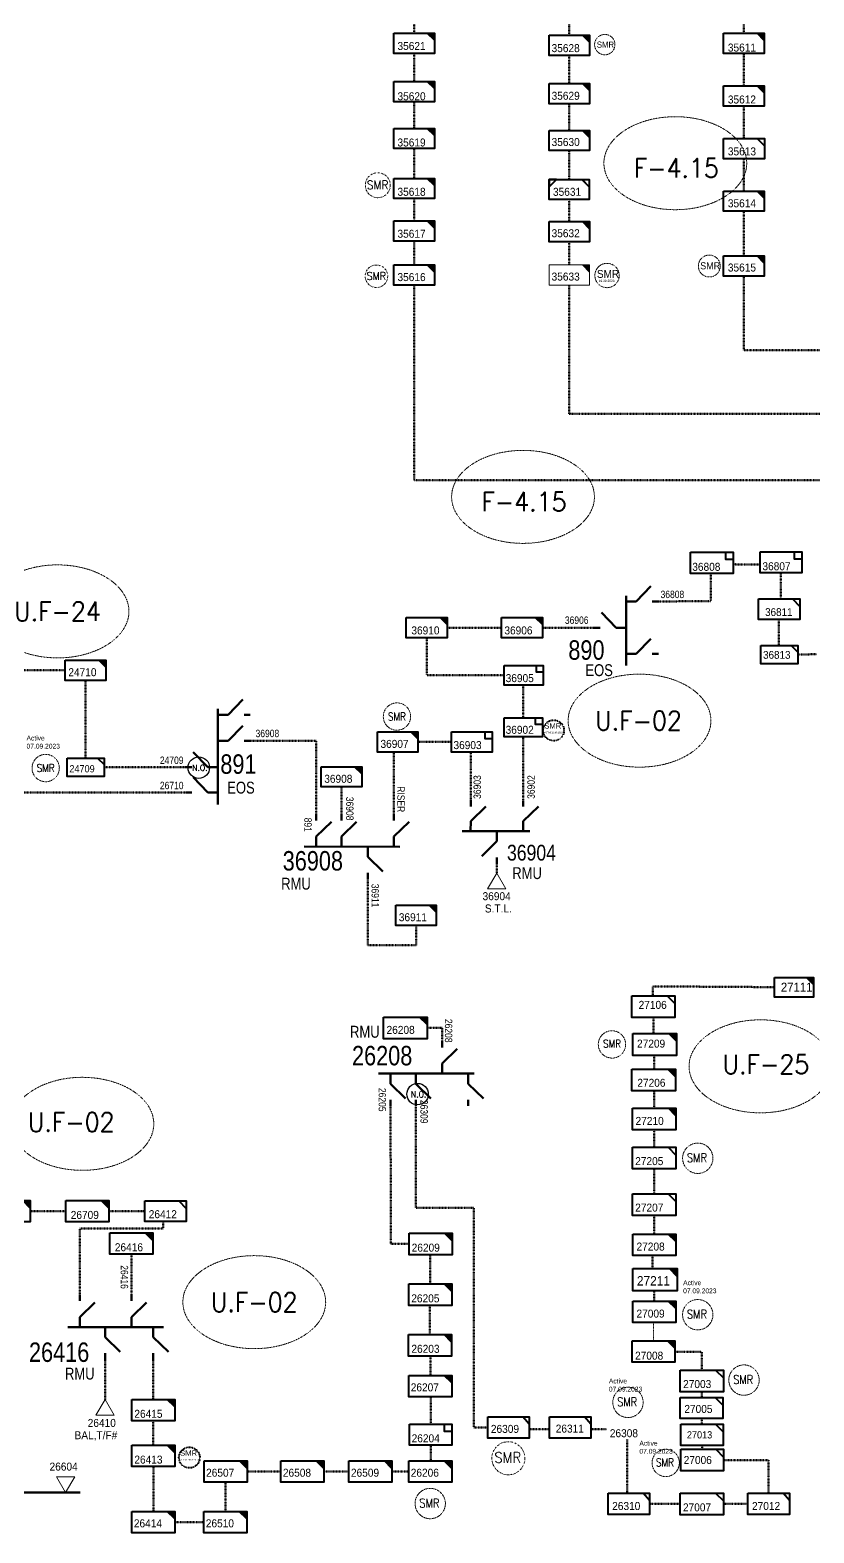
# Model space of a CAD drawing. Header units: metres. Extents: x 65984 to 144644, y -19036 to 23726.
# Drawn here: x 110698 to 111060, y 20801 to 21496 of the extents above; entities that cross this region are included whole.
import ezdxf
from ezdxf.enums import TextEntityAlignment as Align

# ---------------------------------------------------------------- set-up
doc = ezdxf.new("R2010")
doc.units = ezdxf.units.M
doc.header["$MEASUREMENT"] = 0
doc.linetypes.add('DGN Style 3', pattern=[0.013877, 0, -0.013877])
doc.linetypes.add('DGN Style 4', pattern=[1.6, 0.8, -0.4, 0, -0.4])
doc.layers.get('0').update_dxf_attribs({"color": 95, "lineweight": 40})
for name, color, linetype, lineweight in [('d_eos', 111, 'Continuous', 40), ('d_eos no', 121, 'Continuous', 40), ('d_oh branch', 94, 'Continuous', 40), ('d_switch', 95, 'Continuous', 40), ('d_tf', 1, 'Continuous', 40), ('d_tf no', 6, 'Continuous', 40), ('d_ug cable', 95, 'Continuous', 40), ('d_unit sub', 7, 'Continuous', 40), ('fedr no', 95, 'Continuous', 40), ('SW N O', 114, 'Continuous', 30)]:
    doc.layers.add(name, color=color, linetype=linetype, lineweight=lineweight)
doc.styles.add('NASKHF', font='naskhf.shx', dxfattribs={"height": 8})
doc.styles.get("Standard").update_dxf_attribs({"font": 'txt.shx'})
doc.styles.add('Style-ENGINEERING', font='ENGINEERING.shx')
doc.styles.add('Style-msdefault', font='msdefault.shx')
doc.styles.add('Style-simplex', font='simplex.shx')
doc.styles.add('Style-STANDARD', font='STANDARD.shx')

# ---------------------------------------------------------------- blocks, each defined once
blk = doc.blocks.new('TF3_5')
at = {"layer": 'd_unit sub', "color": 2, "linetype": 'Continuous', "lineweight": 40}
for p, q in [((11.3, 9), (18.3, 9)), ((18.3, 9), (18.3, 2))]:
    blk.add_line(p, q, dxfattribs=at)
at = {"layer": 'd_unit sub', "color": 2, "linetype": 'Continuous', "lineweight": 40, "flags": 128}
blk.add_lwpolyline([(-21.7, 9), (18.3, 9), (18.3, -11), (-21.7, -11)], close=True, dxfattribs=at)
blk.add_lwpolyline([(18.3, 2), (11.3, 2), (11.3, 9)], dxfattribs=at)
blk = doc.blocks.new('TF3_6')
at = {"layer": 'd_unit sub', "color": 251, "linetype": 'Continuous', "lineweight": 40}
for p, q in [((11.3, 9), (18.3, 9)), ((18.3, 9), (18.3, 2))]:
    blk.add_line(p, q, dxfattribs=at)
at = {"layer": 'd_unit sub', "color": 251, "linetype": 'Continuous', "lineweight": 40, "flags": 128}
blk.add_lwpolyline([(-21.7, 9), (18.3, 9), (18.3, -11), (-21.7, -11)], close=True, dxfattribs=at)
blk.add_lwpolyline([(18.3, 2), (11.3, 2), (11.3, 9)], dxfattribs=at)
blk = doc.blocks.new('SS')
at = {"color": 0, "linetype": 'ByBlock', "lineweight": -2, "flags": 128}
blk.add_lwpolyline([(6.95, 4.25), (10.45, 4.25), (10.45, 0.75)], close=True, dxfattribs=at)
at = {"color": 0, "linetype": 'ByBlock', "lineweight": -2, "extrusion": (0, 0, -1)}
blk.add_solid([(-6.95, 4.25), (-10.45, 4.25), (-10.45, 0.75)], dxfattribs=at)
at = {"color": 0, "linetype": 'ByBlock', "lineweight": -2}
blk.add_3dface([(-9.55, 4.25), (10.45, 4.25), (10.45, -5.75), (-9.55, -5.75)], dxfattribs=at)
blk = doc.blocks.new('TF_8')
at = {"color": 0, "linetype": 'ByBlock', "lineweight": -2}
blk.add_line((6.3, 4.95), (9.9, 1.35), dxfattribs=at)
blk.add_3dface([(-10.1, 4.95), (9.9, 4.95), (9.9, -5.05), (-10.1, -5.05)], dxfattribs=at)
blk = doc.blocks.new('*U892')
at = {"layer": 'SW N O', "color": 3}
blk.add_circle((0, 0), 16.8, dxfattribs=at)
at = {"layer": 'SW N O', "color": 3, "style": 'Style-STANDARD'}
blk.add_text('N.O.', height=9.6, dxfattribs=at).set_placement((1.7, -0.2), align=Align.MIDDLE_CENTER)
blk = doc.blocks.new('TRA1_563')
at = {"layer": 'd_tf', "color": 251, "linetype": 'Continuous', "lineweight": 0, "ltscale": 0.000426762, "flags": 128}
blk.add_lwpolyline([(10, -17.1), (0, -0.1), (-10, -17.1)], close=True, dxfattribs=at)
blk = doc.blocks.new('TRA1_562')
at = {"layer": 'd_tf', "color": 251, "linetype": 'Continuous', "lineweight": 0, "ltscale": 0.000426762, "xscale": 1.000046566207833, "yscale": 1.000046566207833, "zscale": 1.000046566207833, "rotation": 180}
blk.add_blockref('TRA1_563', (0, 0), dxfattribs=at)
blk = doc.blocks.new('TRA1_575')
at = {"layer": 'd_tf', "color": 6, "linetype": 'Continuous', "lineweight": 0, "ltscale": 0.000426762, "flags": 128}
blk.add_lwpolyline([(10, -17), (0, 0), (-10, -17)], close=True, dxfattribs=at)
blk = doc.blocks.new('TRA1_574')
at = {"layer": 'd_tf', "color": 6, "linetype": 'Continuous', "lineweight": 0, "ltscale": 0.000426762, "xscale": 1.000046566065083, "yscale": 1.000046566065083, "zscale": 1.000046566065083, "rotation": 180.0000046712237}
blk.add_blockref('TRA1_575', (0, 0), dxfattribs=at)
blk = doc.blocks.new('TRA1_585')
at = {"layer": 'd_tf', "color": 251, "linetype": 'Continuous', "lineweight": 0, "ltscale": 0.000426762, "flags": 128}
blk.add_lwpolyline([(9.9, -17), (-0.1, 0), (-10.1, -17)], close=True, dxfattribs=at)
blk = doc.blocks.new('TRA1_584')
at = {"layer": 'd_tf', "color": 251, "linetype": 'Continuous', "lineweight": 0, "ltscale": 0.000426762, "xscale": 1.000051222828563, "yscale": 1.000051222828563, "zscale": 1.000051222828563, "rotation": 180.0000000956606}
blk.add_blockref('TRA1_585', (0, 0), dxfattribs=at)
blk = doc.blocks.new('*U2378')
at = {"layer": 'd_unit sub', "color": 9, "linetype": 'Continuous', "lineweight": 40, "flags": 128}
for points in [[(-9.48, 1.38), (-6.07, 4.73), (-9.48, 4.73)], [(9.49, 1.32), (6.02, 4.73), (9.5, 4.73)]]:
    blk.add_lwpolyline(points, close=True, dxfattribs=at)
at = {"layer": 'd_unit sub', "color": 9, "linetype": 'Continuous', "lineweight": 40, "xscale": 0.94866334575076, "yscale": 0.94866334575076, "zscale": 0.4380515265747434, "rotation": 359.9999999999999}
blk.add_blockref('TF_8', (0.1, 0.04), dxfattribs=at)
blk = doc.blocks.new('*U2766')
at = {"layer": 'd_unit sub', "color": 2, "linetype": 'Continuous', "lineweight": 40, "flags": 128}
for points in [[(-9.6, 4.91), (9.57, 4.91), (9.57, -4.94), (-9.6, -4.94)], [(6.65, 4.91), (9.57, 4.91), (9.57, 1.46)]]:
    blk.add_lwpolyline(points, close=True, dxfattribs=at)
blk = doc.blocks.new('*U3374')
at = {"layer": 'd_unit sub', "color": 234, "linetype": 'Continuous', "lineweight": 40, "flags": 128}
for points in [[(-9.6, 4.91), (9.57, 4.91), (9.57, -4.94), (-9.6, -4.94)], [(6.65, 4.91), (9.57, 4.91), (9.57, 1.46)]]:
    blk.add_lwpolyline(points, close=True, dxfattribs=at)
blk = doc.blocks.new('*U3831')
at = {"color": 2, "linetype": 'DGN Style 3'}
blk.add_circle((0, 0), 40.1, dxfattribs=at)
at = {"color": 1, "style": 'Style-ENGINEERING', "width": 1.09375}
blk.add_text('SMR', height=20.04, dxfattribs=at).set_placement((29.5, 7.3), align=Align.RIGHT)
at = {"color": 7, "true_color": 0xffffff, "insert": (-35.1, -5.1), "char_height": 5.833, "width": 324.554, "attachment_point": 1}
blk.add_mtext('\\fCalibri|b0|i0|c178178|p39;ACTIVE 26.09.2023\\P', dxfattribs=at)

msp = doc.modelspace()

# ---------------------------------------------------------------- linework, layer by layer
at = {"layer": 'd_eos', "color": 7, "linetype": 'Continuous', "lineweight": 211, "ltscale": 0.638341}
for p, q in [((110977.96, 21232.1), (110984.76, 21239.1)), ((110973.31, 21234.76), (110973.31, 21202.44)), ((110973.31, 21232.1), (110977.96, 21232.1)), ((110985.4, 21232.1), (110988.23, 21232.1)), ((110968.66, 21219.95), (110961.86, 21226.96)), ((110961.22, 21219.95), (110958.39, 21219.95)), ((110973.31, 21219.95), (110968.66, 21219.95)), ((110977.96, 21207.81), (110984.75, 21214.81)), ((110973.31, 21207.81), (110977.96, 21207.81)), ((110985.4, 21207.81), (110988.23, 21207.81)), ((110784.53, 21182.38), (110784.53, 21138.19)), ((110789.18, 21179.72), (110795.98, 21186.72)), ((110784.53, 21179.72), (110789.18, 21179.72)), ((110796.62, 21179.72), (110799.45, 21179.72)), ((110789.18, 21167.57), (110795.98, 21174.58)), ((110779.88, 21155.43), (110773.09, 21162.43)), ((110784.53, 21167.57), (110789.18, 21167.57)), ((110796.62, 21167.57), (110799.45, 21167.57)), ((110772.44, 21155.43), (110769.61, 21155.43)), ((110784.53, 21155.43), (110779.88, 21155.43)), ((110779.88, 21143.76), (110773.08, 21150.77)), ((110772.43, 21143.76), (110769.61, 21143.76)), ((110784.53, 21143.76), (110779.88, 21143.76)), ((110829.98, 21130.8), (110829.98, 21133.62)), ((110841.65, 21130.79), (110841.65, 21133.62)), ((110865.93, 21130.79), (110865.93, 21133.62)), ((110901.41, 21137.23), (110901.41, 21140.05)), ((110901.41, 21130.47), (110908.41, 21137.26)), ((110925.69, 21137.22), (110925.69, 21140.05)), ((110925.69, 21130.46), (110932.7, 21137.26)), ((110829.98, 21123.36), (110836.98, 21130.15)), ((110841.65, 21123.35), (110848.65, 21130.15)), ((110865.93, 21123.35), (110872.94, 21130.15)), ((110901.4, 21125.82), (110901.41, 21130.47)), ((110925.69, 21125.81), (110925.69, 21130.46)), ((110829.98, 21118.71), (110829.98, 21123.36)), ((110841.65, 21118.7), (110841.65, 21123.35)), ((110865.94, 21118.7), (110865.93, 21123.35)), ((110928.75, 21125.81), (110897.53, 21125.81)), ((110913.55, 21121.17), (110906.55, 21114.37)), ((110913.55, 21125.82), (110913.55, 21121.17)), ((110868.6, 21118.7), (110824.4, 21118.71)), ((110853.79, 21118.7), (110853.79, 21114.05)), ((110853.79, 21114.05), (110860.79, 21107.26)), ((110913.55, 21113.72), (110913.55, 21110.9)), ((110853.79, 21106.61), (110853.79, 21103.78)), ((110888.15, 21025.83), (110888.15, 21028.66)), ((110888.15, 21018.39), (110895.16, 21025.18)), ((110888.15, 21013.74), (110888.15, 21018.39)), ((110902.96, 21013.74), (110858.76, 21013.74)), ((110864.34, 21013.74), (110864.34, 21009.09)), ((110864.34, 21009.09), (110871.34, 21002.29)), ((110876.01, 21013.74), (110876.01, 21009.09)), ((110876.01, 21009.09), (110883.01, 21002.3)), ((110900.3, 21013.74), (110900.29, 21009.09)), ((110900.29, 21009.09), (110907.3, 21002.29)), ((110864.34, 21001.64), (110864.34, 20998.82)), ((110876.01, 21001.65), (110876.01, 20998.83)), ((110900.29, 21001.64), (110900.29, 20998.82)), ((110720.67, 20908.64), (110720.67, 20911.46)), ((110744.48, 20908.64), (110744.48, 20911.46)), ((110720.67, 20901.19), (110727.67, 20907.99)), ((110744.48, 20901.19), (110751.48, 20907.99)), ((110720.67, 20896.54), (110720.67, 20901.19)), ((110744.48, 20896.54), (110744.48, 20901.19)), ((110759.29, 20896.54), (110715.09, 20896.54)), ((110732.33, 20896.55), (110732.33, 20891.9)), ((110732.33, 20891.9), (110739.34, 20885.1)), ((110754.64, 20896.54), (110754.64, 20891.89)), ((110754.64, 20891.89), (110761.65, 20885.1)), ((110732.33, 20884.45), (110732.33, 20881.63)), ((110754.64, 20884.45), (110754.64, 20881.63))]:
    msp.add_line(p, q, dxfattribs=at)
at = {"layer": 'd_oh branch', "color": 6, "linetype": 'Continuous', "lineweight": 100}
msp.add_line((110556.58, 20820.13), (110720.79, 20820.13), dxfattribs=at)
at = {"layer": 'd_ug cable', "color": 251, "linetype": 'DGN Style 3', "lineweight": 100}
for p, q in [((111012.41, 21244.65), (111012.41, 21232.23)), ((111023.11, 21249.26), (111035.36, 21249.18)), ((111044.87, 21245.19), (111044.87, 21232.77)), ((110915.59, 21219.95), (110890.6, 21219.95)), ((110958.39, 21219.95), (110934.59, 21219.95)), ((111043.93, 21212.2), (111043.93, 21223.18)), ((110925.69, 21193.43), (110925.69, 21178.28)), ((110925.69, 21169.05), (110925.69, 21140.05)), ((110865.93, 21133.62), (110865.93, 21162.45)), ((110877.01, 21167.14), (110892.61, 21167.14)), ((110841.65, 21133.62), (110841.65, 21146.31)), ((110913.55, 21110.9), (110913.55, 21106.24)), ((110734.02, 20950.13), (110750.78, 20950.13)), ((110744.48, 20911.46), (110744.48, 20930.2)), ((110882.7, 20930.01), (110882.7, 20916.73)), ((110882.53, 20906.57), (110882.52, 20893.29)), ((110882.83, 20883.39), (110882.83, 20874.19)), ((110732.33, 20881.63), (110732.33, 20863.08)), ((110754.64, 20881.63), (110754.64, 20863.13)), ((110882.91, 20864.19), (110882.91, 20851.62)), ((110754.64, 20853.19), (110754.64, 20841.96)), ((110882.91, 20841.89), (110882.91, 20834.72))]:
    msp.add_line(p, q, dxfattribs=at)
at = {"layer": 'd_ug cable', "color": 6, "linetype": 'DGN Style 3', "lineweight": 100}
for p, q in [((110681.12, 21200.28), (110713.93, 21200.28)), ((110723.3, 21159.7), (110723.3, 21195.6)), ((110731.84, 21155.43), (110769.61, 21155.43))]:
    msp.add_line(p, q, dxfattribs=at)
at = {"layer": 'd_ug cable', "color": 234, "linetype": 'DGN Style 3', "lineweight": 100}
for p, q in [((110901.41, 21140.05), (110901.41, 21162.45)), ((110985.99, 21032.39), (110985.92, 21039.78)), ((110986.29, 21015.67), (110986.29, 21022.2)), ((110986.29, 20997.82), (110986.29, 21005.61)), ((110986.29, 20969.68), (110986.29, 20958.21)), ((110986.29, 20948.18), (110986.29, 20939.59)), ((110995.73, 20885.15), (111008.3, 20885.15)), ((111008.29, 20876.66), (111008.3, 20885.15)), ((111008.27, 20864.06), (111008.28, 20866.63)), ((111008.46, 20841.82), (111008.46, 20840.12))]:
    msp.add_line(p, q, dxfattribs=at)
at = {"layer": 'd_ug cable', "color": 234, "linetype": 'DGN Style 3', "lineweight": 13}
msp.add_line((110985.96, 20890.21), (110985.96, 20898.65), dxfattribs=at)
at = {"layer": 'd_ug cable', "color": 9, "linetype": 'DGN Style 3', "lineweight": 100, "flags": 128}
for points in [[(111027.77, 21518.8), (111027.77, 21494.8)], [(110875.25, 21509.79), (110875.25, 21494.86)], [(110947.03, 21508.88), (110947.03, 21493.95)], [(110875.25, 21485.49), (110875.25, 21472.52)], [(110947.03, 21484.57), (110947.03, 21471.61)], [(111027.77, 21485.42), (111027.77, 21470.49)], [(110875.25, 21463.15), (110875.25, 21450.84)], [(110947.03, 21462.09), (110947.03, 21449.93)], [(111027.77, 21461.12), (111027.77, 21446.19)], [(110875.25, 21441.47), (110875.25, 21427.75)], [(110947.03, 21440.56), (110947.03, 21427.14)], [(111027.77, 21436.82), (111027.77, 21421.88)], [(110875.25, 21418.38), (110875.25, 21408.04)], [(110947.03, 21417.77), (110947.03, 21407.73)], [(111027.77, 21412.51), (111027.77, 21391.87)], [(110875.25, 21398.67), (110875.25, 21387.7)], [(110947.03, 21398.36), (110947.03, 21387.7)], [(110875.25, 21378.33), (110875.25, 21288.1), (111168.85, 21288.1)], [(110947.03, 21378.33), (110947.03, 21318.87), (111169.15, 21318.87)], [(111170.57, 21348.32), (111027.77, 21348.32), (111027.77, 21382.5)]]:
    msp.add_lwpolyline(points, dxfattribs=at)
at = {"layer": 'd_ug cable', "color": 251, "linetype": 'DGN Style 3', "lineweight": 100, "flags": 128}
for points in [[(110988.23, 21232.1), (111012.41, 21232.23)], [(110881.1, 21215.2), (110881.1, 21197.97), (110916.84, 21197.97)], [(111061.57, 21207.68), (111061.57, 21207.68), (111061.57, 21207.68), (111052.52, 21207.57)], [(110799.45, 21167.57), (110829.98, 21167.57), (110829.98, 21133.62)], [(110769.61, 21143.76), (110653.18, 21143.76), (110653.18, 21023.62)], [(110853.79, 21104.91), (110853.79, 21073.23), (110876.13, 21073.23), (110876.13, 21082.3)], [(110888.15, 21028.66), (110888.15, 21034.89), (110881.21, 21034.89)], [(110864.34, 20998.82), (110864.52, 20934.98), (110872.94, 20934.98)], [(110697.75, 20950.13), (110714.14, 20950.13)], [(110759.12, 20945.35), (110759.12, 20942.08), (110720.67, 20942.09), (110720.67, 20911.46)], [(110754.76, 20832.02), (110754.76, 20811.3)], [(110813.63, 20829.75), (110797.99, 20829.75)], [(110845.1, 20829.75), (110833.51, 20829.75)], [(110872.77, 20829.75), (110864.98, 20829.75)], [(110788.05, 20824.78), (110788.05, 20811.31)], [(110777.98, 20806.33), (110777.98, 20806.33), (110764.58, 20806.33)]]:
    msp.add_lwpolyline(points, dxfattribs=at)
at = {"layer": 'd_ug cable', "color": 234, "linetype": 'DGN Style 3', "lineweight": 100, "flags": 128}
for points in [[(110985.71, 21054.1), (110985.71, 21054.1), (110985.71, 21054.1), (110985.72, 21049.71), (110985.72, 21049.71)], [(110985.71, 21054.1), (110985.71, 21054.1), (110985.71, 21054.1), (111041.84, 21053.75), (111041.84, 21053.75)], [(110876.01, 20998.83), (110876.01, 20951.64), (110902.91, 20951.64), (110902.91, 20850.11), (110909.32, 20850.11)], [(110986.29, 20987.76), (110986.29, 20979.7)], [(110985.57, 20924), (110985.57, 20929.59)], [(110986.21, 20913.36), (110986.21, 20908.74)], [(110928.49, 20849.42), (110937.81, 20849.42)], [(110956.98, 20849.42), (110964.38, 20849.42)], [(111008.32, 20851.62), (111008.32, 20854.22)], [(110973.8, 20844.5), (110973.8, 20819.73)], [(111039.21, 20819.73), (111039.21, 20835.09), (111018.3, 20835.09)], [(110984.13, 20814.81), (110998.23, 20814.81)], [(111029.63, 20814.81), (111018.3, 20814.81)]]:
    msp.add_lwpolyline(points, dxfattribs=at)
at = {"layer": 'd_ug cable', "color": 2, "linetype": 'DGN Style 3', "lineweight": 13}
for centre, radius in [((110963.44, 21489.57), 4.71), ((111011.77, 21387.19), 5.07), ((110964.47, 21382.81), 5.63), ((110867.32, 21178.87), 6.32), ((110704.86, 21155.05), 6.32), ((110966.75, 21027.26), 6.32), ((111006.43, 20974.62), 7.02), ((111006.43, 20902.28), 7.02), ((111027.81, 20872.04), 7.02), ((110974.15, 20861.74), 7.02), ((110991.61, 20833.75), 6.32), ((110882.7, 20814.95), 7.02)]:
    msp.add_circle(centre, radius, dxfattribs=at)
at = {"layer": 'd_ug cable', "color": 2, "linetype": 'DGN Style 4', "lineweight": 13}
for centre, radius in [((110858.46, 21424.55), 5.77), ((110857.84, 21382.46), 5.2), ((110918.85, 20835.91), 7.66)]:
    msp.add_circle(centre, radius, dxfattribs=at)
at = {"layer": 'fedr no', "color": 82, "linetype": 'DGN Style 3', "lineweight": 13, "true_color": 0x1dc70e}
for centre in [(110996.05, 21434.74), (110925.62, 21280.45), (110710.34, 21227.5), (110979.5, 21176.98), (111035.43, 21017.13), (110721.83, 20990.55), (110801.33, 20908.09)]:
    msp.add_ellipse(centre, major_axis=(33.02, 0), ratio=0.651175, dxfattribs=at)

# ---------------------------------------------------------------- block references
at = {"color": 1, "xscale": 0.12, "yscale": 0.12, "zscale": 0.12}
for p in [(110939.76, 21172.45), (110771.32, 20836.21)]:
    msp.add_blockref('*U3831', p, dxfattribs=at)
at = {"layer": 'd_tf', "color": 251, "linetype": 'Continuous', "lineweight": 0, "ltscale": 0.000426762}
for name, p, xscale, yscale, zscale, rotation in [('TRA1_584', (110913.5, 21106.39), 0.4267622668832933, 0.4267622668832933, 0.4267622668832933, 179.9981323669769), ('TRA1_562', (110732.33, 20863.08), 0.4267622666565714, 0.4267622666565714, 0.4267622666565714, 180)]:
    msp.add_blockref(name, p, dxfattribs=dict(at, xscale=xscale, yscale=yscale, zscale=zscale, rotation=rotation))
at = {"layer": 'd_tf', "color": 6, "linetype": 'Continuous', "lineweight": 0, "ltscale": 0.000426762, "xscale": 0.4267629208002045, "yscale": 0.4267629208002045, "zscale": 0.4267629208002045, "rotation": 359.8996815286635}
msp.add_blockref('TRA1_574', (110714.1, 20820.12), dxfattribs=at)
at = {"layer": 'd_ug cable', "color": 2, "linetype": 'Continuous', "lineweight": 0, "xscale": 0.9371734350277026, "yscale": 0.9371734350277026, "zscale": 0.4685867175138513}
msp.add_blockref('SS', (110946.61, 21383.71), dxfattribs=at)
at = {"layer": 'd_unit sub', "color": 9, "linetype": 'Continuous', "lineweight": 40}
for name, p, xscale, yscale, zscale in [('SS', (110874.83, 21490.87), 0.9371734350277026, 0.9371734350277026, 0.4685867175138513), ('SS', (111027.35, 21490.81), 0.9371734350277026, 0.9371734350277026, 0.4685867175138513), ('SS', (110874.83, 21468.54), 0.9371734350277026, 0.9371734350277026, 0.4685867175138513), ('SS', (110946.61, 21467.63), 0.9371734350277026, 0.9371734350277026, 0.4685867175138513), ('SS', (111027.35, 21466.51), 0.9371734350277026, 0.9371734350277026, 0.4685867175138513), ('SS', (110874.83, 21446.86), 0.9371734350277026, 0.9371734350277026, 0.4685867175138513), ('SS', (110946.61, 21445.95), 0.9371734350277026, 0.9371734350277026, 0.4685867175138513), ('TF_8', (111027.87, 21441.49), 0.9487799744327678, 0.9487799744327678, 0.4267622666565712), ('*U2378', (110947.02, 21422.53), 0.9742284657550533, 0.9742284657550533, 0.9742284657550533), ('SS', (111027.35, 21417.9), 0.9371734350277026, 0.9371734350277026, 0.4685867175138513), ('SS', (110874.83, 21404.06), 0.9371734350277026, 0.9371734350277026, 0.4685867175138513), ('SS', (110946.61, 21403.75), 0.9371734350277026, 0.9371734350277026, 0.4685867175138513)]:
    msp.add_blockref(name, p, dxfattribs=dict(at, xscale=xscale, yscale=yscale, zscale=zscale))
at = {"layer": 'd_unit sub', "color": 2, "linetype": 'Continuous', "lineweight": 40}
for name, p, xscale, yscale, zscale in [('SS', (110946.61, 21489.96), 0.9371734350277026, 0.9371734350277026, 0.4685867175138513), ('SS', (110874.83, 21423.76), 0.9371734350277026, 0.9371734350277026, 0.4685867175138513), ('SS', (111027.35, 21387.89), 0.9371734350277026, 0.9371734350277026, 0.4685867175138513), ('SS', (110874.83, 21383.71), 0.9371734350277026, 0.9371734350277026, 0.4685867175138513), ('SS', (110867.21, 21167.84), 0.9371734350277026, 0.9371734350277026, 0.4685867175138513), ('TF_8', (110723.39, 21155.47), 0.8535245333131425, 0.8535245333131425, 0.4267622666565712), ('SS', (110986.07, 21027.99), 1.00599850898117, 1.00599850898117, 0.5029992544905849), ('TF_8', (110986.39, 20974.74), 1.002483560798193, 1.002483560798193, 0.4267622666565712), ('SS', (110687.36, 20950.87), 0.9938800297732472, 0.9938800297732472, 0.4969400148866236), ('SS', (110985.84, 20904.37), 0.9938800297732472, 0.9938800297732472, 0.4969400148866236), ('TF_8', (111008.38, 20871.69), 1.002139457370124, 1.002139457370124, 0.4267622666565712), ('SS', (110754.19, 20837.73), 0.9938800297732472, 0.9938800297732472, 0.4969400148866236), ('SS', (110882.26, 20830.49), 0.9938800297732472, 0.9938800297732472, 0.4969400148866236), ('TF_8', (111008.53, 20835.14), 0.9871637256998551, 0.9871637256998551, 0.4267622666565712)]:
    msp.add_blockref(name, p, dxfattribs=dict(at, xscale=xscale, yscale=yscale, zscale=zscale))
at = {"layer": 'd_unit sub', "color": 251, "linetype": 'Continuous', "lineweight": 40}
for name, p, xscale, yscale, zscale, rotation in [('TF3_6', (111013.8, 21250.45), 0.4961904908839289, 0.4961904908839289, 0.4961904908839289, 359.9997), ('TF3_6', (111045.8, 21250.65), 0.481129285178553, 0.481129285178553, 0.481129285178553, 359.9997), ('TF3_6', (110926.68, 21198.42), 0.4532563154499881, 0.4532563154499881, 0.4532563154499881, 359.9997), ('TF3_6', (110902.77, 21167.6), 0.468185940251502, 0.468185940251502, 0.468185940251502, 359.9997), ('SS', (110870.7, 21035.64), 1.00599850898117, 1.00599850898117, 0.5029992544905849, 0.00822881187067246), ('TF3_6', (110883.74, 20847.24), 0.4864642197509541, 0.4864642197509541, 0.4864642197509541, 359.9997)]:
    msp.add_blockref(name, p, dxfattribs=dict(at, xscale=xscale, yscale=yscale, zscale=zscale, rotation=rotation))
for name, p, xscale, yscale, zscale in [('TF_8', (111044.14, 21228.53), 0.9595631819076506, 0.9595631819076506, 0.4267622666565712), ('SS', (110880.67, 21220.67), 0.9498984435837878, 0.9498984435837878, 0.5029992544905849), ('SS', (110924.66, 21220.67), 0.9498984435837878, 0.9498984435837878, 0.5029992544905849), ('TF_8', (111044.2, 21207.52), 0.8535245333131425, 0.8535245333131425, 0.4267622666565712), ('SS', (110841.22, 21151.7), 0.9371734350277026, 0.9371734350277026, 0.4685867175138513), ('SS', (110875.7, 21087.68), 0.9371734350277026, 0.9371734350277026, 0.4685867175138513), ('SS', (110723.63, 20950.87), 0.9938800297732472, 0.9938800297732472, 0.4969400148866236), ('TF_8', (110760.42, 20950.17), 0.9545150714516725, 0.9545150714516725, 0.4267622666565712), ('SS', (110744.03, 20935.92), 0.9938800297732472, 0.9938800297732472, 0.4969400148866236), ('SS', (110882.44, 20935.73), 0.9938800297732472, 0.9938800297732472, 0.4969400148866236), ('SS', (110882.26, 20912.29), 0.9938800297732472, 0.9938800297732472, 0.4969400148866236), ('SS', (110882.18, 20888.85), 0.9938800297732472, 0.9938800297732472, 0.4969400148866236), ('SS', (110882.26, 20869.97), 0.9938800297732472, 0.9938800297732472, 0.4969400148866236), ('SS', (110754.19, 20858.91), 0.9938800297732472, 0.9938800297732472, 0.4969400148866236), ('SS', (110787.6, 20830.49), 0.9938800297732472, 0.9938800297732472, 0.4969400148866236), ('SS', (110823.12, 20830.49), 0.9938800297732472, 0.9938800297732472, 0.4969400148866236), ('SS', (110854.6, 20830.49), 0.9938800297732472, 0.9938800297732472, 0.4969400148866236), ('SS', (110754.19, 20807.08), 0.9938800297732472, 0.9938800297732472, 0.4969400148866236), ('SS', (110787.47, 20807.08), 0.9938800297732472, 0.9938800297732472, 0.4969400148866236)]:
    msp.add_blockref(name, p, dxfattribs=dict(at, xscale=xscale, yscale=yscale, zscale=zscale))
at = {"layer": 'd_unit sub', "color": 6, "linetype": 'Continuous', "lineweight": 40, "xscale": 0.9371734350277026, "yscale": 0.9371734350277026, "zscale": 0.4685867175138513}
msp.add_blockref('SS', (110722.88, 21200.99), dxfattribs=at)
at = {"layer": 'd_unit sub', "color": 2, "linetype": 'Continuous', "lineweight": 40, "xscale": 0.4426333502495254, "yscale": 0.4426333502495254, "zscale": 0.4426333502495254, "rotation": 359.9997}
msp.add_blockref('TF3_5', (110926.45, 21174.29), dxfattribs=at)
at = {"layer": 'd_unit sub', "color": 234, "linetype": 'Continuous', "lineweight": 40}
for name, p, xscale, yscale, zscale in [('SS', (111050.49, 21054.36), 0.9053986580830529, 0.9053986580830529, 0.4526993290415264), ('TF_8', (110986.03, 21044.8), 0.9938547703703406, 0.9938547703703406, 0.4267622666565712), ('SS', (110985.61, 21011.56), 1.00599850898117, 1.00599850898117, 0.5029992544905849), ('SS', (110985.84, 20993.55), 1.00599850898117, 1.00599850898117, 0.5029992544905849), ('TF_8', (110986.39, 20953.25), 1.002483560798193, 1.002483560798193, 0.4267622666565712), ('SS', (110985.85, 20935.37), 0.9938800297732472, 0.9938800297732472, 0.4969400148866236), ('SS', (110985.52, 20886.03), 0.9845082199524414, 0.9845082199524414, 0.4685867175138513), ('TF_8', (111008.29, 20859.19), 0.9839237287859807, 0.9839237287859807, 0.4267622666565712), ('TF_8', (111008.37, 20814.86), 1.00353488306829, 1.00353488306829, 0.4267622666565712)]:
    msp.add_blockref(name, p, dxfattribs=dict(at, xscale=xscale, yscale=yscale, zscale=zscale))
at = {"layer": 'd_unit sub', "color": 234, "linetype": 'Continuous', "lineweight": 40, "rotation": 359.9999999999999}
for name, p, xscale, yscale, zscale in [('SS', (110986.2, 20919.25), 1.025170463560248, 1.025170463560248, 0.4472460133979612), ('TF_8', (111008.52, 20846.77), 0.9800648521200561, 0.9800648521200561, 0.3840860399909141)]:
    msp.add_blockref(name, p, dxfattribs=dict(at, xscale=xscale, yscale=yscale, zscale=zscale))
at = {"layer": 'd_unit sub', "color": 2, "linetype": 'Continuous', "lineweight": 40}
msp.add_blockref('*U2766', (110918.92, 20850.13), dxfattribs=at)
at = {"layer": 'd_unit sub', "color": 234, "linetype": 'Continuous', "lineweight": 40}
for p in [(110947.41, 20850.13), (110974.55, 20814.83), (111039.22, 20814.83)]:
    msp.add_blockref('*U3374', p, dxfattribs=at)
at = {"layer": 'SW N O', "color": 3, "xscale": 0.2950694635422144, "yscale": 0.2950694635422144, "zscale": 0.2950694635422144}
for p in [(110775.68, 21155.24), (110876.85, 21004.26)]:
    msp.add_blockref('*U892', p, dxfattribs=at)

# ---------------------------------------------------------------- texts
at = {"layer": 'd_eos no', "color": 7, "linetype": 'Continuous', "lineweight": 140, "style": 'Style-msdefault', "width": 0.833333}
for s, height, p in [('890', 9, (110946.58, 21214.13)), ('891', 9, (110785.64, 21161.39)), ('36904', 7.304, (110918.21, 21119.58)), ('36908', 9, (110814.48, 21116.67))]:
    msp.add_text(s, height=height, dxfattribs=at).set_placement(p, align=Align.TOP_LEFT)
at = {"layer": 'd_eos no', "color": 7, "linetype": 'Continuous', "lineweight": 53, "style": 'Style-msdefault', "width": 0.818182}
for s, p in [('EOS', (110954.47, 21203.07)), ('EOS', (110788.82, 21148.75)), ('RMU', (110920.65, 21109.22)), ('RMU', (110813.78, 21104.33)), ('RMU', (110845.61, 21035.86)), ('RMU', (110713.78, 20877.78))]:
    msp.add_text(s, height=5.5, dxfattribs=at).set_placement(p, align=Align.TOP_LEFT)
at = {"layer": 'd_eos no', "color": 7, "linetype": 'Continuous', "lineweight": 140, "char_height": 9, "attachment_point": 1, "style": 'NASKHF'}
for s, insert in [('\\Fmsdefault;\\H1x;\\W0.833333;26208\\P', (110846.53, 21026.58)), ('\\Fmsdefault;\\H1x;\\W0.833333;26416', (110697.14, 20889.45))]:
    msp.add_mtext(s, dxfattribs=dict(at, insert=insert))
at = {"layer": 'd_switch', "color": 251, "linetype": 'Continuous', "lineweight": 30, "style": 'Style-ENGINEERING', "width": 0.857143}
for s, p in [('36808', (110989.23, 21237.07)), ('36906', (110944.98, 21225.15))]:
    msp.add_text(s, height=3.43, dxfattribs=at).set_placement(p, align=Align.TOP_LEFT)
at = {"layer": 'd_switch', "color": 1, "linetype": 'Continuous', "lineweight": 30, "style": 'Style-ENGINEERING', "width": 0.857143}
msp.add_text('36908', height=3.43, dxfattribs=at).set_placement((110812.86, 21172.77), align=Align.TOP_RIGHT)
at = {"layer": 'd_switch', "color": 6, "linetype": 'Continuous', "lineweight": 30, "style": 'Style-ENGINEERING', "width": 0.857143}
msp.add_text('24709', height=3.43, dxfattribs=at).set_placement((110768.61, 21160.38), align=Align.TOP_RIGHT)
at = {"layer": 'd_switch', "color": 251, "linetype": 'Continuous', "lineweight": 30, "style": 'Style-ENGINEERING', "width": 0.857143}
for s, rotation, p in [('26710', 359.99177, (110768.62, 21148.71)), ('36908', 270, (110847.23, 21130.83)), ('891', 269.99177, (110827.91, 21125.55))]:
    msp.add_text(s, height=3.43, rotation=rotation, dxfattribs=at).set_placement(p, align=Align.TOP_RIGHT)
at = {"layer": 'd_switch', "color": 1, "linetype": 'Continuous', "lineweight": 30, "style": 'Style-ENGINEERING', "width": 0.857143}
for s, p in [('36903', (110902.72, 21140.8)), ('36902', (110927.63, 21140.8))]:
    msp.add_text(s, height=3.43, rotation=90, dxfattribs=at).set_placement(p, align=Align.TOP_LEFT)
for s, p in [('RISER', (110870.9, 21134.62)), ('36911', (110858.99, 21090.61))]:
    msp.add_text(s, height=3.43, rotation=270, dxfattribs=at).set_placement(p, align=Align.TOP_RIGHT)
at = {"layer": 'd_switch', "color": 251, "linetype": 'Continuous', "lineweight": 30, "style": 'Style-ENGINEERING', "width": 0.857143}
for s, rotation, p in [('26205', 270.00823, (110862.27, 21007.14)), ('26309', 270, (110881.59, 21001.61))]:
    msp.add_text(s, height=3.43, rotation=rotation, dxfattribs=at).set_placement(p, align=Align.TOP_LEFT)
at = {"layer": 'd_switch', "color": 1, "linetype": 'Continuous', "lineweight": 30, "insert": (110892.91, 21039.05), "char_height": 3.43, "attachment_point": 1, "rotation": 269.99177, "style": 'NASKHF'}
msp.add_mtext('\\FENGINEERING;\\H1x;\\W0.857143;26208\\P', dxfattribs=at)
at = {"layer": 'd_switch', "color": 251, "linetype": 'Continuous', "lineweight": 30, "insert": (110742.99, 20914.21), "char_height": 3.43, "attachment_point": 3, "rotation": 270, "style": 'NASKHF'}
msp.add_mtext('\\FENGINEERING;\\H1x;\\W0.857143;26416', dxfattribs=at)
at = {"layer": 'd_tf no', "color": 9, "linetype": 'Continuous', "lineweight": 40, "style": 'Style-msdefault', "width": 0.945946}
for s, p in [('35621', (110867.56, 21490.8)), ('35611', (111020.35, 21490.05)), ('35620', (110867.56, 21467.54)), ('35629', (110938.83, 21467.77)), ('35612', (111020.35, 21466.05)), ('35619', (110867.56, 21446.17)), ('35630', (110938.83, 21446.39)), ('35613', (111020.35, 21442.05)), ('35631', (110939.47, 21423.36)), ('35614', (111020.35, 21418.05)), ('35632', (110938.83, 21404.2)), ('35617', (110867.56, 21403.97))]:
    msp.add_text(s, height=3.7, dxfattribs=at).set_placement(p, align=Align.TOP_LEFT)
at = {"layer": 'd_tf no', "color": 2, "linetype": 'Continuous', "lineweight": 40, "style": 'Style-msdefault', "width": 0.945946}
for s, height, p in [('35628', 3.7, (110938.83, 21489.8)), ('35618', 3.7, (110867.56, 21423.37)), ('35616', 3.7, (110867.56, 21383.93)), ('35615', 3.7, (111020.35, 21388.35)), ('36907', 3.7, (110859.69, 21168.08)), ('24709', 3.327, (110715.82, 21156.39)), ('27209', 3.7, (110978.35, 21029.48)), ('27205', 3.7, (110977.5, 20975.15)), ('27009', 3.7, (110978.1, 20904.64)), ('27003', 3.7, (110999.66, 20872.06)), ('26309', 3.7, (110910.76, 20851.33)), ('26308', 3.7, (110965.77, 20849.33)), ('27006', 3.7, (110999.93, 20836.94))]:
    msp.add_text(s, height=height, dxfattribs=at).set_placement(p, align=Align.TOP_LEFT)
at = {"layer": 'd_tf no', "color": 1, "linetype": 'Continuous', "lineweight": 40, "style": 'Style-msdefault', "width": 0.945946}
for height, p in [(2.848, (110959.74, 21491)), (3.646, (110959.81, 21385.38)), (3.281, (111007.57, 21388.94))]:
    msp.add_text('SMR', height=height, dxfattribs=at).set_placement(p, align=Align.TOP_LEFT)
at = {"layer": 'd_tf no', "color": 1, "linetype": 'Continuous', "lineweight": 13, "style": 'Style-simplex', "width": 0.909091}
for height, p in [(3.938, (110858.4, 21424.7)), (4.885, (110918.57, 20836.26))]:
    msp.add_text('SMR', height=height, dxfattribs=at).set_placement(p, align=Align.MIDDLE_CENTER)
at = {"layer": 'd_tf no', "color": 1, "linetype": 'Continuous', "lineweight": 13, "ltscale": 0.9, "style": 'Style-simplex', "width": 0.909091}
msp.add_text('SMR', height=3.545, dxfattribs=at).set_placement((110857.79, 21382.59), align=Align.MIDDLE_CENTER)
at = {"layer": 'd_tf no', "color": 251, "linetype": 'Continuous', "lineweight": 40, "style": 'Style-msdefault', "width": 0.945946}
for s, height, p in [('36808', 3.7, (111003.89, 21249.96)), ('36807', 3.7, (111036.34, 21250.22)), ('36811', 3.604, (111037.57, 21228.97)), ('36910', 3.7, (110873.98, 21220.55)), ('36906', 3.7, (110917, 21220.55)), ('36813', 3.604, (111036.64, 21209.19)), ('36905', 3.7, (110917.59, 21198.49)), ('36903', 3.7, (110893.45, 21167.52)), ('36908', 3.7, (110833.7, 21151.94)), ('36904', 3.7, (110906.91, 21097.65)), ('S.T.L.', 3.7, (110907.97, 21091.97)), ('36911', 3.7, (110868.18, 21087.92)), ('26709', 3.7, (110716.45, 20950.27)), ('26412', 3.7, (110752.53, 20950.61)), ('26416', 3.7, (110736.85, 20935.32)), ('26209', 3.7, (110874.13, 20935.13)), ('26205', 3.7, (110873.95, 20911.69)), ('26203', 3.7, (110874, 20888.36)), ('26207', 3.7, (110873.7, 20870.54)), ('26415', 3.7, (110745.88, 20858.3)), ('BAL,T/F#', 3.7, (110718.21, 20848.39)), ('26410', 3.7, (110724.3, 20854.09)), ('26204', 3.7, (110874.11, 20846.98)), ('26507', 3.7, (110779.05, 20831.06)), ('26508', 3.7, (110814.57, 20831.06)), ('26509', 3.7, (110846.04, 20831.06)), ('26414', 3.7, (110745.64, 20807.65)), ('26510', 3.7, (110778.92, 20807.65))]:
    msp.add_text(s, height=height, dxfattribs=at).set_placement(p, align=Align.TOP_LEFT)
at = {"layer": 'd_tf no', "color": 6, "linetype": 'Continuous', "lineweight": 40, "style": 'Style-msdefault', "width": 0.945946}
for s, p in [('24710', (110715.35, 21201.22)), ('26604', (110706.66, 20833.89))]:
    msp.add_text(s, height=3.7, dxfattribs=at).set_placement(p, align=Align.TOP_LEFT)
at = {"layer": 'd_tf no', "color": 121, "linetype": 'Continuous', "lineweight": 40, "style": 'Style-msdefault', "width": 0.945946}
for s, p in [('36902', (110917.57, 21174.6)), ('26413', (110745.88, 20837.13)), ('26206', (110873.7, 20831.06))]:
    msp.add_text(s, height=3.7, dxfattribs=at).set_placement(p, align=Align.TOP_LEFT)
at = {"layer": 'd_tf no', "color": 234, "linetype": 'Continuous', "lineweight": 40, "style": 'Style-msdefault', "width": 0.945946}
for s, height, p in [('27111', 4.152, (111044.88, 21055.82)), ('27106', 3.7, (110979.08, 21047.39)), ('27206', 3.7, (110978.49, 21011.37)), ('27210', 3.7, (110977.66, 20993.73)), ('27207', 3.7, (110977.5, 20953.65)), ('27208', 3.7, (110978.11, 20935.64)), ('27211', 4.349, (110978.28, 20920.13)), ('27008', 3.7, (110977.45, 20885.2)), ('27005', 3.7, (111000.22, 20860.55)), ('26311', 3.7, (110940.74, 20851.46)), ('27013', 3.33, (111001.4, 20848.39)), ('26310', 3.7, (110966.85, 20815.67)), ('27007', 3.7, (110999.58, 20815.05)), ('27012', 3.7, (111031.52, 20815.67))]:
    msp.add_text(s, height=height, dxfattribs=at).set_placement(p, align=Align.TOP_LEFT)
at = {"layer": 'd_tf no', "color": 251, "linetype": 'Continuous', "lineweight": 40, "style": 'Style-msdefault', "width": 0.945946}
msp.add_text('26208', height=3.7, rotation=0.00823, dxfattribs=at).set_placement((110862.51, 21035.83), align=Align.TOP_LEFT)
at = {"layer": 'd_tf no', "color": 121, "linetype": 'Continuous', "lineweight": 40, "attachment_point": 1, "style": 'NASKHF'}
for s, insert, char_height in [('\\Fmsdefault;\\H1x;\\W0.945946;19.09.2023', (110960.59, 21380.86), 1.0702), ('\\Fmsdefault;\\H1x;\\W0.945946;Active\\P07.09.2023', (110696.02, 21170.04), 2.2423), ('\\Fmsdefault;\\H1x;\\W0.945946;Active\\P07.09.2023', (110999.67, 20918.17), 2.2423), ('\\Fmsdefault;\\H1x;\\W0.945946;Active\\P07.09.2023', (110965.32, 20872.73), 2.2423), ('\\Fmsdefault;\\H1x;\\W0.945946;Active\\P07.09.2023', (110979.45, 20843.97), 2.2423)]:
    msp.add_mtext(s, dxfattribs=dict(at, insert=insert, char_height=char_height))
at = {"layer": 'd_tf no', "color": 1, "linetype": 'Continuous', "lineweight": 40, "attachment_point": 5, "line_spacing_factor": 1.2, "style": 'Style-STANDARD'}
for insert, char_height in [((110867.32, 21178.87), 3.626), ((110704.86, 21155.06), 3.626), ((111006.05, 20974.85), 4.0289), ((111006.05, 20902.52), 4.0289), ((111027.44, 20872.27), 4.0289), ((110973.78, 20861.97), 4.0289), ((110991.27, 20833.96), 3.626), ((110882.33, 20815.18), 4.0289)]:
    msp.add_mtext('\\H1x;\\W0.909091;SMR\\P', dxfattribs=dict(at, insert=insert, char_height=char_height))
at = {"layer": 'd_tf no', "color": 1, "linetype": 'Continuous', "lineweight": 40, "ltscale": 0.9, "insert": (110966.79, 21027.62), "char_height": 3.626, "attachment_point": 5, "line_spacing_factor": 1.2, "style": 'Style-STANDARD'}
msp.add_mtext('\\H1x;\\W0.909091;SMR\\P', dxfattribs=at)
at = {"layer": 'd_ug cable', "color": 2, "linetype": 'Continuous', "lineweight": 0, "style": 'Style-msdefault', "width": 0.945946}
msp.add_text('35633', height=3.7, dxfattribs=at).set_placement((110938.83, 21384.16), align=Align.TOP_LEFT)
at = {"layer": 'fedr no', "color": 6, "linetype": 'Continuous', "lineweight": 40, "char_height": 8.852, "attachment_point": 5, "style": 'Style-STANDARD'}
for s, insert in [('F-4.15', (110996.5, 21432.52)), ('F-4.15\\P', (110926.06, 21278.24)), ('U.F-24', (110710.34, 21227.5)), ('U.F-02\\P', (110979.04, 21176.98)), ('U.F-25', (111037.96, 21018.08)), ('U.F-02\\P', (110716.69, 20991.37)), ('U.F-02\\P', (110801.33, 20908.09))]:
    msp.add_mtext(s, dxfattribs=dict(at, insert=insert))

doc.saveas('drawing.dxf')
